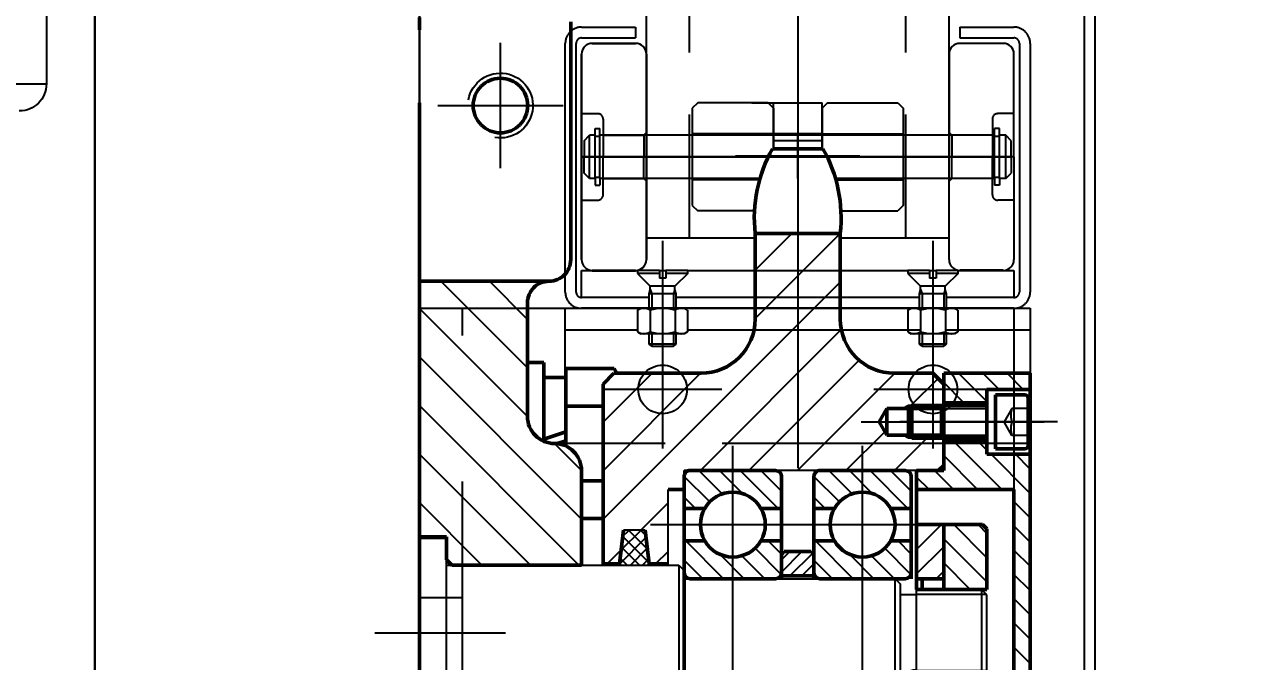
# Model space of a CAD drawing. Header units: millimetres. Extents: x -1204 to 13934, y -5982 to 4710.
# Drawn here: x 11272.8 to 11498.4, y 1279.4 to 1397.2 of the extents above; entities that cross this region are included whole.
import ezdxf

# ---------------------------------------------------------------- set-up
doc = ezdxf.new("R2010")
doc.units = ezdxf.units.MM
doc.header["$LTSCALE"] = 18
for name, pattern in [('AM_ISO02W050', [7.5, 6, -1.5]), ('AM_ISO02W050x2', [3.75, 3, -0.75]), ('AM_ISO08W050', [13, 9.75, -1.5, 0.25, -1.5]), ('AM_ISO08W050x2', [7.625, 6, -0.75, 0.125, -0.75]), ('AM_ISO09W050', [8.5, 6, -0.75, 0.125, -0.75, 0.125, -0.75]), ('CENTER', [7, 4, -1, 1, -1]), ('GEN3A', [3.1, 2.5, -0.6]), ('GEN7A', [7.5, 5, -1.25, 0, -1.25]), ('HIDDEN', [9.525, 6.35, -3.175])]:
    doc.linetypes.add(name, pattern=pattern)
for name, color, linetype in [('3AN', 6, 'GEN3A'), ('6', 2, 'Continuous'), ('7A', 4, 'GEN7A')]:
    doc.layers.add(name, color=color, linetype=linetype)
for name, color, linetype, lineweight in [('AM_0', 7, 'Continuous', 50), ('AM_0N', 7, 'Continuous', 50), ('AM_3', 6, 'AM_ISO02W050', 25), ('AM_3N', 6, 'AM_ISO02W050', 25), ('AM_4', 3, 'Continuous', 25), ('AM_4N', 3, 'Continuous', 25), ('AM_5', 3, 'Continuous', 25), ('AM_7', 4, 'AM_ISO08W050', 25), ('AM_7N', 4, 'AM_ISO08W050', 25), ('AM_8', 1, 'Continuous', 25), ('AM_8N', 1, 'Continuous', 25)]:
    doc.layers.add(name, color=color, linetype=linetype, lineweight=lineweight)
doc.layers.add('AM_INV', color=253, linetype='Continuous', lineweight=0, plot=False)
doc.styles.get("Standard").update_dxf_attribs({"font": 'ISOCP.SHX', "bigfont": 'GBCBIG.SHX'})
doc.dimstyles.new('AM_GB$0', dxfattribs={"dimtxt": 3.5, "dimasz": 2.5, "dimexe": 3, "dimexo": 0, "dimgap": 1.5, "dimtad": 1, "dimdsep": 46, "dimtxsty": 'Standard', "dimcen": 0, "dimclrd": 256, "dimclre": 256, "dimclrt": 2, "dimadec": 0, "dimazin": 2, "dimtp": 0.1, "dimtm": 0.1, "dimtfac": 0.71, "dimtmove": 0, "dimatfit": 3, "dimfxl": 1, "dimlwd": -1, "dimlwe": -1, "dimarcsym": 1})

# ---------------------------------------------------------------- blocks, each defined once
blk = doc.blocks.new('A$C11324483')
at = {"layer": '3AN', "ltscale": 2}
for p in [(157, 55), (183, 5)]:
    blk.add_line(p, (157, 5), dxfattribs=at)
blk.add_arc((162, 5), 5, 180, 270, dxfattribs=at)
blk = doc.blocks.new('A$C325C7835')
for p, q in [((0, 0), (0, 27.5)), ((0, 27.5), (5, 27.5)), ((5, 0), (5, 27.5)), ((5, 22.5), (48, 22.5)), ((48, 22.5), (48, -22.5)), ((48, 22.5), (49, 21.5)), ((49, 0), (49, 21.5)), ((49, 20), (88, 20)), ((88, -20), (88, 20)), ((88, 20), (89, 19)), ((89, 0), (89, 19)), ((89, 17.08), (92, 17.08)), ((92, 3), (92, 18)), ((104, 18), (104, 3)), ((105, 17), (104, 18)), ((105, 0), (105, 17)), ((92, 3), (105, 3)), ((0, 0), (0, -27.5)), ((5, 0), (5, -27.5)), ((49, 0), (49, -21.5)), ((89, 0), (89, -19)), ((105, 0), (105, -17)), ((92, -3), (92, -18)), ((92, -3), (105, -3)), ((104, -3), (104, -18)), ((89, -17.08), (92, -17.08)), ((105, -17), (104, -18)), ((49, -20), (88, -20)), ((88, -20), (89, -19)), ((5, -22.5), (48, -22.5)), ((49, -21.5), (48, -22.5)), ((0, -27.5), (5, -27.5))]:
    blk.add_line(p, q)
at = {"layer": 'AM_0'}
for p, q in [((104, 18), (92, 18)), ((104, -18), (92, -18))]:
    blk.add_line(p, q, dxfattribs=at)
blk.add_arc((92, 0), 3, 90, 270, dxfattribs=at)
at = {"layer": 'AM_4'}
for p, q in [((105, 17.08), (92, 17.08)), ((105, -17.08), (92, -17.08))]:
    blk.add_line(p, q, dxfattribs=at)
at = {"layer": 'AM_7'}
for p, q in [((-7.38, 0), (13.28, 0)), ((23.39, 0), (55.76, 0)), ((67.61, 0), (107.26, 0))]:
    blk.add_line(p, q, dxfattribs=at)
blk = doc.blocks.new('A$C0D1C0173')
at = {"layer": 'AM_8'}
h = blk.add_hatch(dxfattribs=at)
h.set_pattern_fill('ANSI31', color=256, scale=0.5, style=0)
h.set_pattern_definition([(45, (-308.8982, -204.0866), (-1.122532, 1.122532), [])])
h.paths.add_polyline_path([(0, 0.5), (6, 0.5), (6, 4.5), (5.5, 5), (0.5, 5), (0, 4.5)])
h.paths.add_polyline_path([(6, -40.5), (0, -40.5), (0, -44.5), (0.5, -45), (5.5, -45), (6, -44.5)])
for p, q in [((0.5, 5), (0, 4.5)), ((0.5, 5), (5.5, 5)), ((5.5, 5), (6, 4.5)), ((0, 0), (0, 4.5)), ((6, 4.5), (6, 0)), ((0, 0.5), (6, 0.5)), ((0, -40), (0, -44.5)), ((0, -40.5), (6, -40.5)), ((6, -44.5), (6, -40)), ((0, -44.5), (0.5, -45)), ((0.5, -45), (5.5, -45)), ((6, -44.5), (5.5, -45))]:
    blk.add_line(p, q)
blk = doc.blocks.new('A$C13886D6E')
at = {"layer": 'AM_8'}
h = blk.add_hatch(dxfattribs=at)
h.set_pattern_fill('ANSI31', color=256, style=0)
h.set_pattern_definition([(45, (-1282.9876, -289.7524), (-2.245064, 2.245064), [])])
h.paths.add_polyline_path([(0, 10), (0, 0), (5, 0), (5, 10)])
h.paths.add_polyline_path([(5, -40), (0, -40), (0, -50), (5, -50)])
at = {"layer": 'AM_0'}
for p, q in [((5, 0), (0, 0)), ((5, -40), (0, -40))]:
    blk.add_line(p, q, dxfattribs=at)
at = {"layer": 'AM_0N'}
for p, q in [((0, 10), (0, 0)), ((5, 10), (0, 10)), ((5, 0), (5, 10)), ((0, -40), (0, -50)), ((5, -50), (5, -40)), ((0, -50), (5, -50))]:
    blk.add_line(p, q, dxfattribs=at)
blk = doc.blocks.new('A$C45664BA7')
at = {"layer": 'AM_8'}
h = blk.add_hatch(dxfattribs=at)
h.set_pattern_fill('ANSI31', color=256, angle=90, style=0)
h.set_pattern_definition([(135, (-1650.0154, -287.7524), (-2.245064, -2.245064), [])])
h.paths.add_polyline_path([(0, 0), (8, 0), (8, 11.2), (7.2, 12), (0, 12)])
h.paths.add_polyline_path([(8, -36), (0, -36), (0, -48), (7.2, -48), (8, -47.2)])
at = {"layer": 'AM_0'}
for p, q in [((0, 0), (8, 0)), ((0, -36), (8, -36))]:
    blk.add_line(p, q, dxfattribs=at)
at = {"layer": 'AM_0N'}
for p, q in [((0, 0), (0, 12)), ((0, 12), (7.2, 12)), ((7.2, 12), (8, 11.2)), ((8, 11.2), (8, 0)), ((0, -48), (0, -36)), ((8, -36), (8, -47.2)), ((7.2, -48), (8, -47.2)), ((0, -48), (7.2, -48))]:
    blk.add_line(p, q, dxfattribs=at)
blk = doc.blocks.new('A$C39911F14')
at = {"layer": 'AM_0N'}
for p, q in [((5.4, 5), (0, 5)), ((0, 5), (0, 3)), ((-16.13, -2.39), (-16.13, 2.39)), ((-1.6, 3), (-15.52, 3)), ((-15.52, -3), (-15.52, 3)), ((0, 3), (0, -3)), ((6, 4.4), (6, -4.4)), ((-1.6, -3), (-15.52, -3)), ((0, -3), (0, -5)), ((5.4, -5), (0, -5))]:
    blk.add_line(p, q, dxfattribs=at)
for centre, start, end in [((5.4, 4.4), 0, 90), ((5.4, -4.4), 270, 0)]:
    blk.add_arc(centre, 0.6, start, end, dxfattribs=at)
at = {"layer": 'AM_3N', "linetype": 'AM_ISO02W050x2'}
for p, q in [((3, 2.5), (1.56, 0)), ((6, 2.5), (3, 2.5)), ((3, -2.5), (1.56, 0)), ((6, 0), (3, 0)), ((6, -2.5), (3, -2.5))]:
    blk.add_line(p, q, dxfattribs=at)
for centre in [(7.15, 1.25), (7.15, -1.25)]:
    blk.add_arc(centre, 4.33, 163.2258, 196.7742, dxfattribs=at)
at = {"layer": 'AM_4N'}
for p, q in [((-10, 2.46), (-1.6, 2.46)), ((-10, -2.46), (-1.6, -2.46))]:
    blk.add_line(p, q, dxfattribs=at)
at = {"layer": 'AM_7N', "linetype": 'AM_ISO08W050x2'}
blk.add_line((-17.24, 0), (8.97, 0), dxfattribs=at)
blk = doc.blocks.new('A$C44D9050F')
at = {"layer": 'AM_8'}
h = blk.add_hatch(dxfattribs=at)
h.set_pattern_fill('ANSI31', color=256, angle=-90, style=0)
h.set_pattern_definition([(315, (-430.049, 380.053), (2.245064, 2.245064), [])])
h.paths.add_polyline_path([(-5, -36.5), (-5, -40), (0, -40), (0, -45.5), (8, -45.5), (8, -43), (16, -43), (16, 0), (13, 0), (13, -36.5)])
h.paths.add_polyline_path([(8, -55), (8, -52.5), (0, -52.5), (0, -58), (16, -58), (16, -55)])
h.paths.add_polyline_path([(16, 43), (8, 43), (8, 45.5), (0, 45.5), (0, 40), (-5, 40), (-5, 36.5), (13, 36.5), (13, 0), (16, 0)])
h.paths.add_polyline_path([(8, 55), (16, 55), (16, 58), (0, 58), (0, 52.5), (8, 52.5)])
at = {"layer": 'AM_0'}
for p, q in [((16, 58), (0, 58)), ((0, 58), (0, 40)), ((16, 0), (16, 58)), ((8, 55), (8, 49)), ((8, 55), (16, 55)), ((0, 52.5), (8, 52.5)), ((8, 43), (8, 49)), ((0, 45.5), (8, 45.5)), ((8, 43), (16, 43)), ((-5, 18), (-5, 40)), ((-5, 40), (0, 40)), ((13, 36.5), (-5, 36.5)), ((13, 0), (13, 36.5)), ((13, 0), (13, -36.5)), ((16, 0), (16, -58)), ((-5, -18), (-5, -40)), ((13, -36.5), (-5, -36.5)), ((-5, -40), (0, -40)), ((0, -58), (0, -40)), ((8, -43), (16, -43)), ((8, -43), (8, -49)), ((0, -45.5), (8, -45.5)), ((8, -55), (8, -49)), ((0, -52.5), (8, -52.5)), ((8, -55), (16, -55)), ((16, -58), (0, -58))]:
    blk.add_line(p, q, dxfattribs=at)
at = {"layer": 'AM_7', "linetype": 'AM_ISO08W050x2'}
for p, q in [((21.06, 49), (-8.09, 49)), ((21.06, -49), (-8.09, -49))]:
    blk.add_line(p, q, dxfattribs=at)
at = {"layer": 'AM_7'}
blk.add_line((22.3, 0), (-10.55, 0), dxfattribs=at)
blk = doc.blocks.new('A$C07F940FB')
at = {"layer": 'AM_0'}
blk.add_line((5, 0), (5, 0), dxfattribs=at)
at = {"layer": 'AM_0N'}
for p, q in [((0, 15), (0, 5)), ((3, 15), (0, 15)), ((3, 0.42), (3, 15)), ((16.03, 13.86), (7.1, 13.86)), ((7.1, 13.86), (7.1, 8)), ((16.03, 13.86), (16.52, 13)), ((7.1, 12.2), (3, 12.2)), ((3, 0.82), (3, 12.2)), ((7.1, 2.15), (7.1, 12.2)), ((7.1, 8), (7.1, -0.46)), ((7.1, -0.46), (7.1, 8)), ((14, 6.93), (7.1, 6.93)), ((3, 0.82), (7.1, 2.15)), ((5.46, -0.02), (7.1, 0.51)), ((7.1, -0.46), (7.1, 0.51)), ((14, -6.93), (10, -6.93)), ((14, -13.86), (10, -13.86))]:
    blk.add_line(p, q, dxfattribs=at)
blk.add_arc((10.98, 10.4), 6.12, 25.1643, 25.5531, dxfattribs=at)
blk = doc.blocks.new('A$C598B5F0D')
at = {"layer": 'AM_0N'}
for p, q in [((6.21, 82.43), (6.21, 88.33)), ((7.31, 89.43), (23.11, 89.43)), ((24.21, 88.33), (24.21, 82.43)), ((6.21, 76.43), (6.21, 82.43)), ((10.02, 82.43), (6.21, 82.43)), ((24.21, 82.43), (20.41, 82.43)), ((24.21, 76.43), (24.21, 82.43)), ((10.02, 76.43), (6.21, 76.43)), ((6.21, 70.53), (6.21, 76.43)), ((24.21, 76.43), (20.41, 76.43)), ((24.21, 76.43), (24.21, 70.53)), ((6.21, 69.43), (6.21, 70.53)), ((24.21, 69.43), (24.21, 70.53)), ((7.31, 69.43), (23.11, 69.43)), ((6.21, 28.33), (6.21, 29.43)), ((7.31, 29.43), (23.11, 29.43)), ((24.21, 28.33), (24.21, 29.43)), ((6.21, 28.33), (6.21, 22.43)), ((24.21, 28.33), (24.21, 22.43)), ((6.21, 16.43), (6.21, 22.43)), ((10.02, 22.43), (6.21, 22.43)), ((24.21, 22.43), (20.41, 22.43)), ((24.21, 16.43), (24.21, 22.43)), ((10.02, 16.43), (6.21, 16.43)), ((6.21, 16.43), (6.21, 10.53)), ((24.21, 16.43), (20.41, 16.43)), ((24.21, 16.43), (24.21, 10.53)), ((23.11, 9.43), (7.31, 9.43))]:
    blk.add_line(p, q, dxfattribs=at)
for centre, radius, start, end in [((7.31, 88.33), 1.1, 90, 180), ((23.11, 88.33), 1.1, 0, 90), ((15.21, 79.43), 6, 30, 150), ((15.21, 79.43), 6, 150, 210), ((15.21, 79.43), 6, 330, 30), ((15.21, 79.43), 6, 210, 330), ((7.31, 70.53), 1.1, 180, 270), ((23.11, 70.53), 1.1, 270, 0), ((7.31, 28.33), 1.1, 90, 180), ((23.11, 28.33), 1.1, 0, 90), ((15.21, 19.43), 6, 30, 150), ((15.21, 19.43), 6, 150, 210), ((15.21, 19.43), 6, 330, 30), ((15.21, 19.43), 6, 210, 330), ((7.31, 10.53), 1.1, 180, 270), ((23.11, 10.53), 1.1, 270, 0)]:
    blk.add_arc(centre, radius, start, end, dxfattribs=at)
at = {"layer": 'AM_7N', "linetype": 'AM_ISO08W050x2'}
for p, q in [((15.21, 0), (15.21, 94)), ((0, 79.43), (29.61, 79.43)), ((0, 19.43), (29.61, 19.43))]:
    blk.add_line(p, q, dxfattribs=at)
at = {"layer": 'AM_8N'}
for p, q in [((10.92, 83.62), (6.21, 88.33)), ((13.26, 85.1), (8.94, 89.43)), ((17.04, 85.14), (12.76, 89.43)), ((23.58, 82.43), (16.58, 89.43)), ((24.21, 85.61), (20.39, 89.43)), ((8.3, 82.43), (6.21, 84.52)), ((13.48, 69.43), (6.48, 76.43)), ((24.16, 70.2), (19.32, 75.05)), ((24.21, 73.97), (21.76, 76.43)), ((9.67, 69.43), (6.21, 72.88)), ((17.3, 69.43), (12.79, 73.94)), ((21.12, 69.43), (16.88, 73.66)), ((12.38, 24.71), (7.66, 29.43)), ((15.49, 25.42), (11.48, 29.43)), ((22.3, 22.43), (15.3, 29.43)), ((24.21, 24.33), (19.12, 29.43)), ((24.21, 28.15), (22.94, 29.43)), ((10.34, 22.93), (6.21, 27.06)), ((7.03, 22.43), (6.21, 23.24)), ((16.39, 9.43), (9.39, 16.43)), ((24.21, 13.06), (20.84, 16.43)), ((12.57, 9.43), (6.21, 15.79)), ((23.79, 9.66), (18.82, 14.63)), ((8.75, 9.43), (6.21, 11.97)), ((20.21, 9.43), (16.14, 13.5))]:
    blk.add_line(p, q, dxfattribs=at)
blk = doc.blocks.new('A$C424459D9')
at = {"layer": 'AM_8'}
h = blk.add_hatch(dxfattribs=at)
h.set_pattern_fill('ANSI31', color=256, scale=2, angle=180, style=0)
h.set_pattern_definition([(225, (380.2933, 471.761), (4.49013, -4.49013), [])])
h.paths.add_polyline_path([(48.9, 59.5), (27.9, 59.5), (27.9, 63), (24.9, 63), (24.9, 76.75), (21.4, 76.75), (20.65, 70.5), (16.65, 70.5), (15.9, 76.75), (12.9, 76.75), (12.9, 43.5), (14.9, 41.5), (31.02, 41.5, -0.414214), (41.02, 31.5), (41.02, 15.65), (48.9, 15.65)])
h.paths.add_polyline_path([(63.95, 50.5), (65.37, 52.96), (68.37, 52.96), (69.37, 53.5), (75.81, 53.5), (75.9, 53.65), (75.9, 58.5), (74.9, 59.5), (48.9, 59.5), (48.9, 15.65), (56.77, 15.65), (56.77, 31.5, -0.414214), (66.77, 41.5), (73.9, 41.5), (75.9, 43.5), (75.9, 47.35), (75.81, 47.5), (69.37, 47.5), (68.37, 48.04), (65.37, 48.04)])
h.paths.add_polyline_path([(48.9, 183.35), (41.02, 183.35), (41.02, 167.5, -0.414214), (31.02, 157.5), (14.9, 157.5), (12.9, 155.5), (12.9, 122.25), (15.9, 122.25), (16.65, 128.5), (20.65, 128.5), (21.4, 122.25), (24.9, 122.25), (24.9, 136), (27.9, 136), (27.9, 139.5), (48.9, 139.5)])
h.paths.add_polyline_path([(48.9, 139.5), (74.9, 139.5), (75.9, 140.5), (75.9, 145.35), (75.81, 145.5), (69.37, 145.5), (68.37, 146.04), (65.37, 146.04), (63.95, 148.5), (65.37, 150.96), (68.37, 150.96), (69.37, 151.5), (75.81, 151.5), (75.9, 151.65), (75.9, 155.5), (73.9, 157.5), (66.77, 157.5, -0.414214), (56.77, 167.5), (56.77, 183.35), (48.9, 183.35)])
h = blk.add_hatch(dxfattribs=at)
h.set_pattern_fill('ANSI37', color=256, scale=0.5, style=0)
h.set_pattern_definition([(45, (-883.539, -170.2524), (-1.122532, 1.122532), []), (135, (-883.539, -170.2524), (-1.122532, -1.122532), [])])
h.paths.add_polyline_path([(20.65, 128.5), (16.65, 128.5), (15.9, 122.25), (15.9, 122), (21.4, 122), (21.4, 122.25)])
h.paths.add_polyline_path([(21.4, 76.75), (21.4, 77), (15.9, 77), (15.9, 76.75), (16.65, 70.5), (20.65, 70.5)])
for p, q in [((27.9, 122), (27.9, 139.5)), ((24.9, 122), (24.9, 136)), ((12.9, 122), (24.9, 122)), ((12.9, 77), (27.9, 77)), ((24.9, 77), (24.9, 63)), ((27.9, 77), (27.9, 59.5))]:
    blk.add_line(p, q)
at = {"ltscale": 3}
for p, q in [((74.9, 139.5), (27.9, 139.5)), ((20.65, 128.5), (16.65, 128.5)), ((20.65, 70.5), (16.65, 70.5)), ((74.9, 59.5), (27.9, 59.5))]:
    blk.add_line(p, q, dxfattribs=at)
at = {"layer": 'AM_0'}
for p, q in [((44.22, 199), (53.57, 199)), ((41.02, 183.35), (41.02, 167.5)), ((41.02, 183.35), (56.77, 183.35)), ((56.77, 183.35), (56.77, 167.5)), ((14.9, 157.5), (12.9, 155.5)), ((31.02, 157.5), (14.9, 157.5)), ((73.9, 157.5), (66.77, 157.5)), ((73.9, 157.5), (75.9, 155.5)), ((12.9, 122), (12.9, 155.5)), ((75.9, 139.5), (75.9, 155.5)), ((69.37, 145.5), (69.37, 151.5)), ((75.5, 150.96), (75.9, 151.65)), ((63.95, 148.5), (65.37, 150.96)), ((75.5, 150.96), (65.37, 150.96)), ((65.37, 146.04), (65.37, 150.96)), ((75.5, 150.96), (75.5, 146.04)), ((63.95, 148.5), (65.37, 146.04)), ((75.5, 146.04), (65.37, 146.04)), ((75.5, 146.04), (75.9, 145.35)), ((74.9, 139.5), (75.9, 140.5)), ((27.9, 136), (24.9, 136)), ((15.9, 122.25), (16.65, 128.5)), ((20.65, 128.5), (21.4, 122.25)), ((12.9, 122.25), (15.9, 122.25)), ((15.9, 122), (15.9, 122.25)), ((21.4, 122.25), (24.9, 122.25)), ((21.4, 122), (21.4, 122.25)), ((12.9, 77), (12.9, 43.5)), ((12.9, 76.75), (15.9, 76.75)), ((15.9, 77), (15.9, 76.75)), ((15.9, 76.75), (16.65, 70.5)), ((20.65, 70.5), (21.4, 76.75)), ((21.4, 77), (21.4, 76.75)), ((21.4, 76.75), (24.9, 76.75)), ((27.9, 63), (24.9, 63)), ((74.9, 59.5), (75.9, 58.5)), ((75.9, 59.5), (75.9, 43.5)), ((63.95, 50.5), (65.37, 52.96)), ((75.5, 52.96), (65.37, 52.96)), ((65.37, 52.96), (65.37, 48.04)), ((69.37, 53.5), (69.37, 47.5)), ((75.5, 52.96), (75.9, 53.65)), ((75.5, 48.04), (75.5, 52.96)), ((63.95, 50.5), (65.37, 48.04)), ((75.5, 48.04), (65.37, 48.04)), ((75.5, 48.04), (75.9, 47.35)), ((14.9, 41.5), (12.9, 43.5)), ((73.9, 41.5), (75.9, 43.5)), ((31.02, 41.5), (14.9, 41.5)), ((73.9, 41.5), (66.77, 41.5)), ((41.02, 15.65), (41.02, 31.5)), ((56.77, 15.65), (56.77, 31.5)), ((41.02, 15.65), (56.77, 15.65)), ((44.22, 0), (53.57, 0))]:
    blk.add_line(p, q, dxfattribs=at)
for centre, radius, start, end in [((66.87, 186.22), 26, 150.554, 186.3337), ((30.93, 186.22), 26, 353.6663, 29.446), ((31.02, 167.5), 10, 270, 0), ((66.77, 167.5), 10, 180, 270), ((31.02, 31.5), 10, 0, 90), ((66.77, 31.5), 10, 90, 180), ((66.87, 12.78), 26, 173.6663, 209.446), ((30.93, 12.78), 26, 330.554, 6.3337)]:
    blk.add_arc(centre, radius, start, end, dxfattribs=at)
at = {"layer": 'AM_4'}
for p, q in [((69.37, 151.5), (68.37, 150.96)), ((75.81, 151.5), (69.37, 151.5)), ((69.37, 145.5), (68.37, 146.04)), ((75.81, 145.5), (69.37, 145.5)), ((69.37, 53.5), (68.37, 52.96)), ((75.81, 53.5), (69.37, 53.5)), ((69.37, 47.5), (68.37, 48.04)), ((75.81, 47.5), (69.37, 47.5))]:
    blk.add_line(p, q, dxfattribs=at)
at = {"layer": 'AM_7', "linetype": 'AM_ISO08W050x2'}
for p, q in [((60.4, 197.64), (37.4, 197.64)), ((60.65, 148.5), (79.38, 148.5)), ((61.65, 50.5), (77.94, 50.5)), ((60.4, 1.36), (37.4, 1.36))]:
    blk.add_line(p, q, dxfattribs=at)
at = {"layer": 'AM_7', "ltscale": 3}
blk.add_line((82.18, 99.5), (0, 99.5), dxfattribs=at)
blk = doc.blocks.new('A$C254F513D')
at = {"layer": 'AM_8', "linetype": 'AM_ISO09W050'}
h = blk.add_hatch(dxfattribs=at)
h.set_pattern_fill('ANSI31', color=6, scale=2, angle=90, style=0)
h.set_pattern_definition([(45, (985.737, -377.811), (4.490128, -4.490128), [])])
h.paths.add_polyline_path([(99.3, 178), (99.3, 199, 0.414214), (95.3, 203), (119.3, 203), (119.3, 155.75), (114.3, 155.75), (114.3, 151.5), (113.3, 150.5), (89.3, 150.5), (89.3, 168, -0.414214), (94.3, 173, 0.414214)])
h.paths.add_polyline_path([(99.3, 78, 0.414214), (94.3, 83, -0.414214), (89.3, 88), (89.3, 105.5), (113.3, 105.5), (114.3, 104.5), (114.3, 100.5), (114.3, 100.25), (119.3, 100.25), (119.3, 53), (95.3, 53, 0.414214), (99.3, 57)])
at = {"layer": 'AM_0', "color": 6, "linetype": 'AM_ISO09W050'}
for p, q in [((119.3, 128), (119.3, 256)), ((91.3, 207), (91.3, 251)), ((119.3, 203), (95.3, 203)), ((99.3, 178), (99.3, 199)), ((94.3, 173), (94.3, 173)), ((89.3, 150.5), (89.3, 168)), ((114.3, 151.5), (114.3, 155.75)), ((119.3, 155.75), (114.3, 155.75)), ((70.3, 153.93), (70.3, 105.5)), ((114.3, 151.5), (113.3, 150.5)), ((113.3, 150.5), (89.3, 150.5)), ((26.3, 148), (26.3, 146))]:
    blk.add_line(p, q, dxfattribs=at)
blk.add_circle((104.3, 235.5), 5.05, dxfattribs=at)
for centre, radius, start, end in [((95.3, 207), 4, 180, 270), ((95.3, 199), 4, 0, 90), ((94.3, 178), 5, 270, 0), ((94.3, 168), 5, 90, 180)]:
    blk.add_arc(centre, radius, start, end, dxfattribs=at)
at = {"layer": 'AM_4', "color": 6, "linetype": 'AM_ISO09W050'}
blk.add_arc((104.3, 235.5), 6, 10, 280, dxfattribs=at)
at = {"layer": 'AM_7', "color": 6, "linetype": 'AM_ISO09W050'}
for p, q in [((104.3, 223.91), (104.3, 247.09)), ((115.89, 235.5), (92.71, 235.5))]:
    blk.add_line(p, q, dxfattribs=at)
at = {"layer": 'AM_7', "color": 6, "linetype": 'AM_ISO09W050', "ltscale": 2}
blk.add_line((49.3, 233.09), (49.3, 202.7), dxfattribs=at)
at = {"color": 6, "linetype": 'AM_ISO09W050', "xscale": -1}
for name, p in [('A$C424459D9', (98.2, 28.5)), ('A$C598B5F0D', (52.51, 78.57)), ('A$C598B5F0D', (76.51, 78.57)), ('A$C325C7835', (119.3, 128))]:
    blk.add_blockref(name, p, dxfattribs=at)
at = {"layer": 'AM_0', "color": 6, "linetype": 'AM_ISO09W050', "xscale": -1}
for name, p in [('A$C44D9050F', (22.3, 128)), ('A$C39911F14', (12.7, 177)), ('A$C0D1C0173', (52.3, 148))]:
    blk.add_blockref(name, p, dxfattribs=at)
at = {"layer": 'AM_8', "color": 6, "linetype": 'AM_ISO09W050', "xscale": -1}
for name, p in [('A$C07F940FB', (99.3, 173)), ('A$C45664BA7', (22.3, 146)), ('A$C13886D6E', (27.3, 148))]:
    blk.add_blockref(name, p, dxfattribs=at)
blk = doc.blocks.new('A$C7AE273A8')
for p, q in [((50.05, 325), (50.05, 175)), ((173.05, 325), (173.05, 175)), ((175.05, 327), (175.05, 175))]:
    blk.add_line(p, q)
blk = doc.blocks.new('*D120')
at = {"layer": 'AM_5', "transparency": 16777216}
for p, q in [((11013.87, 1869.69), (12647.27, 1869.69)), ((12557.27, 1794.69), (12557.27, 349.69)), ((11873.87, 274.69), (12647.27, 274.69))]:
    blk.add_line(p, q, dxfattribs=at)
for points in [[(12544.77, 1794.69), (12569.77, 1794.69), (12557.27, 1869.69)], [(12544.77, 349.69), (12569.77, 349.69), (12557.27, 274.69)]]:
    blk.add_solid(points, dxfattribs=at)
at = {"layer": 'Defpoints', "color": 0, "transparency": 16777216}
for p in [(11013.87, 1869.69), (11873.87, 274.69), (12557.27, 274.69)]:
    blk.add_point(p, dxfattribs=at)
at = {"layer": 'AM_5', "color": 2, "transparency": 16777216, "insert": (12459.77, 1072.19), "char_height": 105, "attachment_point": 5, "rotation": 90}
blk.add_mtext('1595', dxfattribs=at)
blk = doc.blocks.new('*D123')
at = {"layer": 'AM_5', "transparency": 16777216}
for p, q in [((11250.87, 1774.69), (12467.27, 1774.69)), ((12377.27, 1699.69), (12377.27, 349.74)), ((11248.87, 274.74), (12467.27, 274.74))]:
    blk.add_line(p, q, dxfattribs=at)
for points in [[(12364.77, 1699.69), (12389.77, 1699.69), (12377.27, 1774.69)], [(12364.77, 349.74), (12389.77, 349.74), (12377.27, 274.74)]]:
    blk.add_solid(points, dxfattribs=at)
at = {"layer": 'Defpoints', "color": 0, "transparency": 16777216}
for p in [(11250.87, 1774.69), (11248.87, 274.74), (12377.27, 274.74)]:
    blk.add_point(p, dxfattribs=at)
at = {"layer": 'AM_5', "color": 2, "transparency": 16777216, "insert": (12279.77, 1024.72), "char_height": 105, "attachment_point": 5, "rotation": 90}
blk.add_mtext('1500', dxfattribs=at)

msp = doc.modelspace()

# ---------------------------------------------------------------- linework, layer by layer
at = {"color": 6, "linetype": 'HIDDEN', "ltscale": 0.2}
for p, q in [((11435.87, 1357.69), (11435.87, 1437.69)), ((11395.87, 1357.69), (11395.87, 1436.19)), ((11397.37, 1382.69), (11396.37, 1381.69)), ((11410.37, 1382.69), (11397.37, 1382.69)), ((11407.37, 1382.69), (11420.37, 1382.69)), ((11410.37, 1382.69), (11411.37, 1381.69)), ((11411.37, 1374.19), (11411.37, 1382.69)), ((11421.37, 1382.69), (11420.37, 1381.69)), ((11420.37, 1374.19), (11420.37, 1382.69)), ((11421.37, 1382.69), (11434.37, 1382.69)), ((11434.37, 1382.69), (11435.37, 1381.69)), ((11375.87, 1380.69), (11378.87, 1380.69)), ((11396.37, 1381.69), (11396.37, 1363.69)), ((11411.37, 1381.69), (11411.37, 1374.19)), ((11420.37, 1381.69), (11420.37, 1374.19)), ((11435.37, 1381.69), (11435.37, 1363.69)), ((11455.87, 1380.69), (11452.87, 1380.69)), ((11379.87, 1379.69), (11379.87, 1372.69)), ((11451.87, 1379.69), (11451.87, 1372.69)), ((11379.87, 1376.69), (11387.37, 1376.69)), ((11387.37, 1376.69), (11387.87, 1377.19)), ((11387.37, 1376.69), (11387.37, 1372.69)), ((11444.37, 1376.69), (11443.87, 1377.19)), ((11451.87, 1376.69), (11444.37, 1376.69)), ((11444.37, 1376.69), (11444.37, 1372.69)), ((11379.87, 1365.69), (11379.87, 1372.69)), ((11387.37, 1368.69), (11387.37, 1372.69)), ((11444.37, 1368.69), (11444.37, 1372.69)), ((11451.87, 1365.69), (11451.87, 1372.69)), ((11379.87, 1368.69), (11387.37, 1368.69)), ((11387.37, 1368.69), (11387.87, 1368.19)), ((11444.37, 1368.69), (11443.87, 1368.19)), ((11451.87, 1368.69), (11444.37, 1368.69)), ((11375.87, 1364.69), (11378.87, 1364.69)), ((11455.87, 1364.69), (11452.87, 1364.69)), ((11396.37, 1363.69), (11397.37, 1362.69)), ((11407.87, 1362.69), (11397.37, 1362.69)), ((11423.87, 1362.69), (11434.37, 1362.69)), ((11435.37, 1363.69), (11434.37, 1362.69))]:
    msp.add_line(p, q, dxfattribs=at)
for p, q in [((11443.87, 1357.69), (11443.87, 1437.69)), ((11285.87, 1434.69), (11285.87, 1274.69)), ((11285.87, 1274.69), (11285.87, 1434.69)), ((11285.87, 1274.69), (11285.87, 1434.69)), ((11387.87, 1357.69), (11387.87, 1436.19)), ((11375.87, 1372.69), (11375.87, 1391.69)), ((11375.87, 1391.69), (11375.87, 1372.69)), ((11377.87, 1393.69), (11385.87, 1393.69)), ((11385.87, 1393.69), (11377.87, 1393.69)), ((11387.87, 1391.69), (11387.87, 1372.69)), ((11387.87, 1377.24), (11387.87, 1391.69)), ((11443.87, 1391.69), (11443.87, 1372.69)), ((11453.87, 1393.69), (11445.87, 1393.69)), ((11455.87, 1372.69), (11455.87, 1391.69)), ((11411.37, 1376.94), (11396.37, 1376.94)), ((11420.37, 1376.94), (11435.37, 1376.94)), ((11375.87, 1372.69), (11375.87, 1353.69)), ((11375.87, 1353.69), (11375.87, 1372.69)), ((11387.87, 1353.69), (11387.87, 1372.69)), ((11443.87, 1353.69), (11443.87, 1372.69)), ((11455.87, 1372.69), (11455.87, 1353.69)), ((11408.8, 1368.44), (11396.37, 1368.44)), ((11422.93, 1368.44), (11435.37, 1368.44)), ((11407.99, 1357.69), (11387.87, 1357.69)), ((11443.87, 1357.69), (11423.74, 1357.69))]:
    msp.add_line(p, q)
at = {"color": 6, "linetype": 'AM_ISO09W050'}
msp.add_line((11345.87, 1422.19), (11345.87, 1114.69), dxfattribs=at)
at = {"color": 6, "linetype": 'HIDDEN'}
for p, q in [((11376.37, 1375.69), (11377.37, 1376.69)), ((11376.37, 1375.69), (11377.37, 1376.69)), ((11377.37, 1368.69), (11377.37, 1376.69)), ((11378.37, 1376.69), (11377.37, 1376.69)), ((11377.37, 1368.69), (11377.37, 1376.69)), ((11378.37, 1376.69), (11377.37, 1376.69)), ((11378.37, 1376.69), (11378.37, 1377.92)), ((11378.37, 1377.92), (11379.27, 1377.92)), ((11378.37, 1368.69), (11378.37, 1376.69)), ((11378.37, 1368.69), (11378.37, 1376.69)), ((11379.27, 1376.49), (11378.37, 1376.49)), ((11379.27, 1376.49), (11378.37, 1376.49)), ((11379.27, 1376.69), (11379.27, 1377.92)), ((11452.27, 1376.69), (11379.27, 1376.69)), ((11379.27, 1368.69), (11379.27, 1376.69)), ((11452.27, 1376.69), (11379.27, 1376.69)), ((11379.27, 1368.69), (11379.27, 1376.69)), ((11453.17, 1377.92), (11452.27, 1377.92)), ((11452.27, 1376.69), (11452.27, 1377.92)), ((11452.27, 1368.69), (11452.27, 1376.69)), ((11452.27, 1368.69), (11452.27, 1376.69)), ((11453.17, 1376.49), (11452.27, 1376.49)), ((11453.17, 1376.49), (11452.27, 1376.49)), ((11453.17, 1376.69), (11453.17, 1377.92)), ((11453.17, 1368.69), (11453.17, 1376.69)), ((11454.37, 1376.69), (11453.17, 1376.69)), ((11453.17, 1368.69), (11453.17, 1376.69)), ((11454.37, 1376.69), (11453.17, 1376.69)), ((11455.37, 1375.69), (11454.37, 1376.69)), ((11454.37, 1368.69), (11454.37, 1376.69)), ((11455.37, 1375.69), (11454.37, 1376.69)), ((11454.37, 1368.69), (11454.37, 1376.69)), ((11376.37, 1375.69), (11376.37, 1372.69)), ((11376.37, 1375.69), (11376.37, 1372.69)), ((11455.37, 1372.69), (11455.37, 1375.69)), ((11455.37, 1372.69), (11455.37, 1375.69)), ((11376.37, 1369.69), (11376.37, 1372.69)), ((11376.37, 1369.69), (11376.37, 1372.69)), ((11455.37, 1372.69), (11455.37, 1369.69)), ((11455.37, 1372.69), (11455.37, 1369.69)), ((11377.37, 1368.69), (11376.37, 1369.69)), ((11377.37, 1368.69), (11376.37, 1369.69)), ((11377.37, 1368.69), (11376.37, 1369.69)), ((11377.37, 1368.69), (11376.37, 1369.69)), ((11454.37, 1368.69), (11455.37, 1369.69)), ((11454.37, 1368.69), (11455.37, 1369.69)), ((11378.37, 1368.69), (11377.37, 1368.69)), ((11378.37, 1368.69), (11377.37, 1368.69)), ((11379.27, 1368.89), (11378.37, 1368.89)), ((11379.27, 1368.89), (11378.37, 1368.89)), ((11378.37, 1368.69), (11378.37, 1367.47)), ((11378.37, 1367.47), (11379.27, 1367.47)), ((11408.87, 1368.69), (11379.27, 1368.69)), ((11408.87, 1368.69), (11379.27, 1368.69)), ((11379.27, 1368.69), (11379.27, 1367.47)), ((11452.27, 1368.69), (11422.86, 1368.69)), ((11452.27, 1368.69), (11422.86, 1368.69)), ((11453.17, 1368.89), (11452.27, 1368.89)), ((11453.17, 1368.89), (11452.27, 1368.89)), ((11452.27, 1368.69), (11452.27, 1367.47)), ((11453.17, 1367.47), (11452.27, 1367.47)), ((11454.37, 1368.69), (11453.17, 1368.69)), ((11453.17, 1368.69), (11453.17, 1367.47)), ((11454.37, 1368.69), (11453.17, 1368.69))]:
    msp.add_line(p, q, dxfattribs=at)
at = {"lineweight": 35}
for p, q in [((11377.87, 1351.69), (11385.87, 1351.69)), ((11453.87, 1351.69), (11445.87, 1351.69))]:
    msp.add_line(p, q, dxfattribs=at)
for centre, start, end in [((11377.87, 1391.69), 90, 180), ((11377.87, 1391.69), 90, 180), ((11385.87, 1391.69), 0, 90), ((11385.87, 1391.69), 0, 90), ((11445.87, 1391.69), 90, 180), ((11453.87, 1391.69), 0, 90), ((11377.87, 1353.69), 180, 270), ((11377.87, 1353.69), 180, 270), ((11385.87, 1353.69), 270, 0), ((11445.87, 1353.69), 180, 270), ((11453.87, 1353.69), 270, 0), ((11385.87, 1353.69), 270, 300)]:
    msp.add_arc(centre, 2, start, end)
at = {"color": 6, "linetype": 'HIDDEN', "ltscale": 0.2}
for centre, start, end in [((11378.87, 1379.69), 0, 90), ((11452.87, 1379.69), 90, 180), ((11378.87, 1365.69), 270, 0), ((11452.87, 1365.69), 180, 270)]:
    msp.add_arc(centre, 1, start, end, dxfattribs=at)
at = {"layer": '6', "linetype": 'HIDDEN', "ltscale": 0.5}
for p, q in [((11420.37, 1376.94), (11411.37, 1376.94)), ((11420.37, 1375.69), (11411.37, 1375.69))]:
    msp.add_line(p, q, dxfattribs=at)
at = {"layer": '7A'}
for p, q in [((11415.87, 1436.19), (11415.87, 1374.19)), ((11410.41, 1372.69), (11396.37, 1372.69)), ((11421.33, 1372.69), (11435.37, 1372.69))]:
    msp.add_line(p, q, dxfattribs=at)
at = {"layer": 'AM_3', "linetype": 'AM_ISO02W050x2'}
for p, q in [((11385.87, 1396.69), (11385.87, 1394.69)), ((11385.87, 1396.69), (11385.87, 1394.69)), ((11445.87, 1396.69), (11445.87, 1394.69)), ((11445.87, 1396.69), (11445.87, 1394.69)), ((11345.87, 1204.69), (11345.87, 1344.69)), ((11345.87, 1344.69), (11455.87, 1344.69)), ((11372.87, 1319.69), (11372.87, 1344.69)), ((11372.87, 1344.69), (11386.87, 1344.69)), ((11372.87, 1319.69), (11372.87, 1344.69)), ((11394.87, 1344.69), (11438.37, 1344.69)), ((11443.37, 1344.69), (11458.87, 1344.69)), ((11455.87, 1344.69), (11458.87, 1344.69)), ((11455.87, 1344.69), (11455.87, 1204.69)), ((11458.87, 1344.69), (11458.87, 1319.69)), ((11458.87, 1344.69), (11458.87, 1319.69)), ((11372.87, 1340.69), (11386.25, 1340.69)), ((11372.87, 1340.69), (11386.25, 1340.69)), ((11395.49, 1340.69), (11438.37, 1340.69)), ((11395.49, 1340.69), (11438.37, 1340.69)), ((11443.37, 1340.69), (11458.87, 1340.69)), ((11443.37, 1340.69), (11458.87, 1340.69)), ((11455.87, 1319.69), (11372.87, 1319.69)), ((11458.87, 1319.69), (11372.87, 1319.69)), ((11458.87, 1319.69), (11455.87, 1319.69)), ((11345.87, 1291.19), (11353.87, 1291.19))]:
    msp.add_line(p, q, dxfattribs=at)
at = {"layer": 'AM_3'}
msp.add_line((11387.87, 1377.24), (11387.87, 1353.69), dxfattribs=at)
at = {"layer": 'AM_3', "linetype": 'AM_ISO02W050x2', "ltscale": 2}
msp.add_line((11353.87, 1204.69), (11353.87, 1344.69), dxfattribs=at)
at = {"layer": 'AM_3', "linetype": 'AM_ISO02W050x2'}
for points in [[(11375.87, 1344.69, -0.414214), (11372.87, 1347.69), (11372.87, 1393.69, -0.414214), (11375.87, 1396.69), (11385.87, 1396.69)], [(11386.87, 1344.69), (11375.87, 1344.69, -0.414214), (11372.87, 1347.69), (11372.87, 1393.69, -0.414214), (11375.87, 1396.69), (11385.87, 1396.69)], [(11445.87, 1396.69), (11455.87, 1396.69, -0.414214), (11458.87, 1393.69), (11458.87, 1347.69, -0.414214), (11455.87, 1344.69), (11443.37, 1344.69)], [(11445.87, 1396.69), (11455.87, 1396.69, -0.414214), (11458.87, 1393.69), (11458.87, 1347.69, -0.414214), (11455.87, 1344.69)], [(11388.37, 1346.69), (11375.87, 1346.69, -0.414214), (11374.87, 1347.69), (11374.87, 1393.69, -0.414214), (11375.87, 1394.69), (11385.87, 1394.69)], [(11388.37, 1346.69), (11375.87, 1346.69, -0.414214), (11374.87, 1347.69), (11374.87, 1393.69, -0.414214), (11375.87, 1394.69), (11385.87, 1394.69)], [(11445.87, 1394.69), (11455.87, 1394.69, -0.414214), (11456.87, 1393.69), (11456.87, 1347.69, -0.414214), (11455.87, 1346.69), (11443.37, 1346.69)], [(11445.87, 1394.69), (11455.87, 1394.69, -0.414214), (11456.87, 1393.69), (11456.87, 1347.69, -0.414214), (11455.87, 1346.69), (11443.37, 1346.69)]]:
    msp.add_lwpolyline(points, format="xyb", dxfattribs=at)
for points in [[(11388.37, 1346.69), (11375.87, 1346.69), (11375.87, 1351.69), (11386.22, 1351.69)], [(11388.37, 1346.69), (11375.87, 1346.69), (11375.87, 1351.69), (11386.22, 1351.69)], [(11390.27, 1351.69), (11391.47, 1351.69)], [(11390.27, 1351.69), (11391.47, 1351.69)], [(11395.52, 1351.69), (11436.22, 1351.69)], [(11395.52, 1351.69), (11436.22, 1351.69)], [(11440.27, 1351.69), (11441.47, 1351.69)], [(11440.27, 1351.69), (11441.47, 1351.69)], [(11445.52, 1351.69), (11455.87, 1351.69), (11455.87, 1346.69), (11443.37, 1346.69)], [(11445.52, 1351.69), (11455.87, 1351.69), (11455.87, 1346.69), (11443.37, 1346.69)], [(11438.37, 1346.69), (11393.37, 1346.69)], [(11438.37, 1346.69), (11393.37, 1346.69)], [(11438.37, 1346.69), (11393.37, 1346.69)], [(11438.37, 1346.69), (11393.37, 1346.69)], [(11438.37, 1344.69), (11394.87, 1344.69)]]:
    msp.add_lwpolyline(points, dxfattribs=at)
for centre in [(11390.87, 1329.69), (11390.87, 1329.69), (11440.87, 1329.69), (11440.87, 1329.69)]:
    msp.add_circle(centre, 4.5, dxfattribs=at)
at = {"layer": 'AM_3'}
msp.add_arc((11385.87, 1353.69), 2, 300, 0, dxfattribs=at)
at = {"layer": 'AM_3N', "linetype": 'AM_ISO02W050x2'}
for p, q in [((11390.27, 1351.69), (11386.22, 1351.69)), ((11386.22, 1351.69), (11386.22, 1351.14)), ((11390.27, 1351.69), (11386.22, 1351.69)), ((11386.22, 1351.69), (11386.22, 1351.14)), ((11386.22, 1351.14), (11388.58, 1348.78)), ((11390.27, 1351.14), (11386.22, 1351.14)), ((11386.22, 1351.14), (11388.58, 1348.78)), ((11390.27, 1351.14), (11386.22, 1351.14)), ((11390.27, 1351.69), (11390.27, 1350.29)), ((11390.27, 1351.69), (11390.27, 1350.29)), ((11395.52, 1351.69), (11391.47, 1351.69)), ((11391.47, 1351.69), (11391.47, 1350.29)), ((11395.52, 1351.69), (11391.47, 1351.69)), ((11391.47, 1351.69), (11391.47, 1350.29)), ((11395.52, 1351.14), (11391.47, 1351.14)), ((11395.52, 1351.14), (11391.47, 1351.14)), ((11395.52, 1351.14), (11393.15, 1348.78)), ((11395.52, 1351.14), (11393.15, 1348.78)), ((11395.52, 1351.14), (11395.52, 1351.69)), ((11395.52, 1351.14), (11395.52, 1351.69)), ((11440.27, 1351.69), (11436.22, 1351.69)), ((11436.22, 1351.69), (11436.22, 1351.14)), ((11440.27, 1351.69), (11436.22, 1351.69)), ((11436.22, 1351.69), (11436.22, 1351.14)), ((11436.22, 1351.14), (11438.58, 1348.78)), ((11440.27, 1351.14), (11436.22, 1351.14)), ((11436.22, 1351.14), (11438.58, 1348.78)), ((11440.27, 1351.14), (11436.22, 1351.14)), ((11440.27, 1351.69), (11440.27, 1350.29)), ((11440.27, 1351.69), (11440.27, 1350.29)), ((11445.52, 1351.69), (11441.47, 1351.69)), ((11441.47, 1351.69), (11441.47, 1350.29)), ((11445.52, 1351.69), (11441.47, 1351.69)), ((11441.47, 1351.69), (11441.47, 1350.29)), ((11445.52, 1351.14), (11441.47, 1351.14)), ((11445.52, 1351.14), (11441.47, 1351.14)), ((11445.52, 1351.14), (11443.15, 1348.78)), ((11445.52, 1351.14), (11443.15, 1348.78)), ((11445.52, 1351.14), (11445.52, 1351.69)), ((11445.52, 1351.14), (11445.52, 1351.69)), ((11388.58, 1348.19), (11388.58, 1348.78)), ((11393.15, 1348.78), (11388.58, 1348.78)), ((11388.58, 1348.19), (11388.58, 1348.78)), ((11393.15, 1348.78), (11388.58, 1348.78)), ((11391.47, 1350.29), (11390.27, 1350.29)), ((11391.47, 1350.29), (11390.27, 1350.29)), ((11393.15, 1348.19), (11393.15, 1348.78)), ((11393.15, 1348.19), (11393.15, 1348.78)), ((11438.58, 1348.19), (11438.58, 1348.78)), ((11443.15, 1348.78), (11438.58, 1348.78)), ((11438.58, 1348.19), (11438.58, 1348.78)), ((11443.15, 1348.78), (11438.58, 1348.78)), ((11441.47, 1350.29), (11440.27, 1350.29)), ((11441.47, 1350.29), (11440.27, 1350.29)), ((11443.15, 1348.19), (11443.15, 1348.78)), ((11443.15, 1348.19), (11443.15, 1348.78)), ((11388.37, 1347.39), (11388.58, 1348.19)), ((11388.37, 1347.39), (11388.58, 1348.19)), ((11388.37, 1344.69), (11388.37, 1347.39)), ((11393.37, 1347.39), (11388.37, 1347.39)), ((11388.37, 1344.69), (11388.37, 1347.39)), ((11393.37, 1347.39), (11388.37, 1347.39)), ((11388.58, 1348.19), (11388.86, 1347.39)), ((11388.58, 1348.19), (11388.86, 1347.39)), ((11388.86, 1347.39), (11388.86, 1344.69)), ((11388.86, 1347.39), (11388.86, 1344.69)), ((11393.15, 1348.19), (11392.88, 1347.39)), ((11393.15, 1348.19), (11392.88, 1347.39)), ((11392.88, 1347.39), (11392.88, 1344.69)), ((11392.88, 1347.39), (11392.88, 1344.69)), ((11393.37, 1347.39), (11393.15, 1348.19)), ((11393.37, 1347.39), (11393.15, 1348.19)), ((11393.37, 1344.69), (11393.37, 1347.39)), ((11393.37, 1344.69), (11393.37, 1347.39)), ((11438.37, 1347.39), (11438.58, 1348.19)), ((11438.37, 1347.39), (11438.58, 1348.19)), ((11438.37, 1344.69), (11438.37, 1347.39)), ((11443.37, 1347.39), (11438.37, 1347.39)), ((11438.37, 1344.69), (11438.37, 1347.39)), ((11443.37, 1347.39), (11438.37, 1347.39)), ((11438.58, 1348.19), (11438.86, 1347.39)), ((11438.58, 1348.19), (11438.86, 1347.39)), ((11438.86, 1347.39), (11438.86, 1344.69)), ((11438.86, 1347.39), (11438.86, 1344.69)), ((11443.15, 1348.19), (11442.88, 1347.39)), ((11443.15, 1348.19), (11442.88, 1347.39)), ((11442.88, 1347.39), (11442.88, 1344.69)), ((11442.88, 1347.39), (11442.88, 1344.69)), ((11443.37, 1347.39), (11443.15, 1348.19)), ((11443.37, 1347.39), (11443.15, 1348.19)), ((11443.37, 1344.69), (11443.37, 1347.39)), ((11443.37, 1344.69), (11443.37, 1347.39)), ((11386.25, 1344.34), (11386.87, 1344.69)), ((11386.25, 1344.34), (11386.87, 1344.69)), ((11386.25, 1344.34), (11386.25, 1340.35)), ((11386.25, 1344.34), (11386.25, 1340.35)), ((11394.87, 1344.69), (11386.87, 1344.69)), ((11388.56, 1344.34), (11388.56, 1340.35)), ((11388.56, 1344.34), (11388.56, 1340.35)), ((11393.18, 1344.34), (11393.18, 1340.35)), ((11393.18, 1344.34), (11393.18, 1340.35)), ((11395.49, 1344.34), (11394.87, 1344.69)), ((11395.49, 1344.34), (11394.87, 1344.69)), ((11395.49, 1344.34), (11395.49, 1340.35)), ((11395.49, 1344.34), (11395.49, 1340.35)), ((11436.25, 1344.34), (11436.87, 1344.69)), ((11436.25, 1344.34), (11436.87, 1344.69)), ((11436.25, 1344.34), (11436.25, 1340.35)), ((11436.25, 1344.34), (11436.25, 1340.35)), ((11444.87, 1344.69), (11436.87, 1344.69)), ((11438.56, 1344.34), (11438.56, 1340.35)), ((11438.56, 1344.34), (11438.56, 1340.35)), ((11443.18, 1344.34), (11443.18, 1340.35)), ((11443.18, 1344.34), (11443.18, 1340.35)), ((11445.49, 1344.34), (11444.87, 1344.69)), ((11445.49, 1344.34), (11444.87, 1344.69)), ((11445.49, 1344.34), (11445.49, 1340.35)), ((11445.49, 1344.34), (11445.49, 1340.35)), ((11386.25, 1340.35), (11386.87, 1339.99)), ((11386.25, 1340.35), (11386.87, 1339.99)), ((11394.87, 1339.99), (11386.87, 1339.99)), ((11394.87, 1339.99), (11386.87, 1339.99)), ((11388.37, 1338.09), (11388.37, 1339.99)), ((11388.37, 1338.09), (11388.37, 1339.99)), ((11388.86, 1339.99), (11388.86, 1337.69)), ((11388.86, 1339.99), (11388.86, 1337.69)), ((11392.88, 1339.99), (11392.88, 1337.69)), ((11392.88, 1339.99), (11392.88, 1337.69)), ((11393.37, 1338.09), (11393.37, 1339.99)), ((11393.37, 1338.09), (11393.37, 1339.99)), ((11395.49, 1340.35), (11394.87, 1339.99)), ((11395.49, 1340.35), (11394.87, 1339.99)), ((11436.25, 1340.35), (11436.87, 1339.99)), ((11436.25, 1340.35), (11436.87, 1339.99)), ((11444.87, 1339.99), (11436.87, 1339.99)), ((11444.87, 1339.99), (11436.87, 1339.99)), ((11438.37, 1338.09), (11438.37, 1339.99)), ((11438.37, 1338.09), (11438.37, 1339.99)), ((11438.86, 1339.99), (11438.86, 1337.69)), ((11438.86, 1339.99), (11438.86, 1337.69)), ((11442.88, 1339.99), (11442.88, 1337.69)), ((11442.88, 1339.99), (11442.88, 1337.69)), ((11443.37, 1338.09), (11443.37, 1339.99)), ((11443.37, 1338.09), (11443.37, 1339.99)), ((11445.49, 1340.35), (11444.87, 1339.99)), ((11445.49, 1340.35), (11444.87, 1339.99)), ((11393.37, 1338.09), (11388.37, 1338.09)), ((11388.86, 1337.69), (11388.37, 1338.09)), ((11393.37, 1338.09), (11388.37, 1338.09)), ((11388.86, 1337.69), (11388.37, 1338.09)), ((11388.86, 1337.69), (11392.88, 1337.69)), ((11388.86, 1337.69), (11392.88, 1337.69)), ((11392.88, 1337.69), (11393.37, 1338.09)), ((11392.88, 1337.69), (11393.37, 1338.09)), ((11443.37, 1338.09), (11438.37, 1338.09)), ((11438.86, 1337.69), (11438.37, 1338.09)), ((11443.37, 1338.09), (11438.37, 1338.09)), ((11438.86, 1337.69), (11438.37, 1338.09)), ((11438.86, 1337.69), (11442.88, 1337.69)), ((11438.86, 1337.69), (11442.88, 1337.69)), ((11442.88, 1337.69), (11443.37, 1338.09)), ((11442.88, 1337.69), (11443.37, 1338.09))]:
    msp.add_line(p, q, dxfattribs=at)
for centre, radius, start, end in [((11387.4, 1342.65), 2.04, 55.5615, 115.5615), ((11387.4, 1342.65), 2.04, 55.5615, 115.5615), ((11390.87, 1337.06), 7.63, 72.383, 107.617), ((11390.87, 1337.06), 7.63, 72.383, 107.617), ((11394.33, 1342.65), 2.04, 64.4385, 124.4385), ((11394.33, 1342.65), 2.04, 64.4385, 124.4385), ((11437.4, 1342.65), 2.04, 55.5615, 115.5615), ((11437.4, 1342.65), 2.04, 55.5615, 115.5615), ((11440.87, 1337.06), 7.63, 72.383, 107.617), ((11440.87, 1337.06), 7.63, 72.383, 107.617), ((11444.33, 1342.65), 2.04, 64.4385, 124.4385), ((11444.33, 1342.65), 2.04, 64.4385, 124.4385), ((11387.4, 1342.04), 2.04, 244.4385, 304.4385), ((11387.4, 1342.04), 2.04, 244.4385, 304.4385), ((11390.87, 1347.63), 7.63, 252.383, 287.617), ((11390.87, 1347.63), 7.63, 252.383, 287.617), ((11394.33, 1342.04), 2.04, 235.5615, 295.5615), ((11394.33, 1342.04), 2.04, 235.5615, 295.5615), ((11437.4, 1342.04), 2.04, 244.4385, 304.4385), ((11437.4, 1342.04), 2.04, 244.4385, 304.4385), ((11440.87, 1347.63), 7.63, 252.383, 287.617), ((11440.87, 1347.63), 7.63, 252.383, 287.617), ((11444.33, 1342.04), 2.04, 235.5615, 295.5615), ((11444.33, 1342.04), 2.04, 235.5615, 295.5615)]:
    msp.add_arc(centre, radius, start, end, dxfattribs=at)
at = {"layer": 'AM_7', "linetype": 'AM_ISO08W050x2'}
for p, q in [((11415.87, 1402.34), (11415.87, 1315.13)), ((11415.87, 1402.34), (11415.87, 1315.13)), ((11390.87, 1357.15), (11390.87, 1335.69)), ((11390.87, 1357.15), (11390.87, 1335.69)), ((11440.87, 1357.15), (11440.87, 1335.69)), ((11440.87, 1357.15), (11440.87, 1335.69)), ((11390.87, 1340.65), (11390.87, 1318.74)), ((11390.87, 1340.65), (11390.87, 1318.74)), ((11440.87, 1340.65), (11440.87, 1318.74)), ((11440.87, 1340.65), (11440.87, 1318.74)), ((11401.82, 1329.69), (11379.92, 1329.69)), ((11401.82, 1329.69), (11379.92, 1329.69)), ((11451.82, 1329.69), (11429.92, 1329.69)), ((11451.82, 1329.69), (11429.92, 1329.69))]:
    msp.add_line(p, q, dxfattribs=at)
at = {"layer": 'AM_7'}
for p, q in [((11415.87, 1368.69), (11415.87, 1376.69)), ((11375.87, 1372.69), (11387.87, 1372.69)), ((11455.87, 1372.69), (11375.87, 1372.69)), ((11376.37, 1372.69), (11455.37, 1372.69)), ((11455.87, 1372.69), (11443.87, 1372.69))]:
    msp.add_line(p, q, dxfattribs=at)
at = {"layer": 'AM_7', "color": 6, "linetype": 'CENTER'}
msp.add_line((11376.37, 1372.69), (11455.37, 1372.69), dxfattribs=at)
at = {"layer": 'AM_7', "linetype": 'AM_ISO08W050x2', "ltscale": 2}
msp.add_line((11337.64, 1284.69), (11361.81, 1284.69), dxfattribs=at)
at = {"layer": 'AM_INV'}
for points in [[(11386.87, 1344.69), (11375.87, 1344.69)], [(11438.37, 1344.69), (11394.87, 1344.69)], [(11455.87, 1344.69), (11443.37, 1344.69)]]:
    msp.add_lwpolyline(points, dxfattribs=at)

# ---------------------------------------------------------------- block references
at = {"xscale": -1}
for name, p in [('A$C11324483', (11433.87, 1381.19)), ('A$C254F513D', (11465.17, 1146.69))]:
    msp.add_blockref(name, p, dxfattribs=at)
msp.add_blockref('A$C7AE273A8', (11295.81, 1099.69))

# ---------------------------------------------------------------- dimensions: what is measured, and where the dimension line sits
at = {"layer": 'AM_5'}
for base, p1, p2, picture, middle in [((12557.27, 274.69), (11013.87, 1869.69), (11873.87, 274.69), '*D120', (12459.77, 1072.19)), ((12377.27, 274.74), (11250.87, 1774.69), (11248.87, 274.74), '*D123', (12279.77, 1024.72))]:
    dim = msp.add_linear_dim(base=base, p1=p1, p2=p2, angle=90, dimstyle='AM_GB$0', override={"dimscale": 30, "dimdec": 0}, dxfattribs=at)
    dim.commit()
    dim.dimension.update_dxf_attribs({"geometry": picture, "text_midpoint": middle})

doc.saveas('drawing.dxf')
